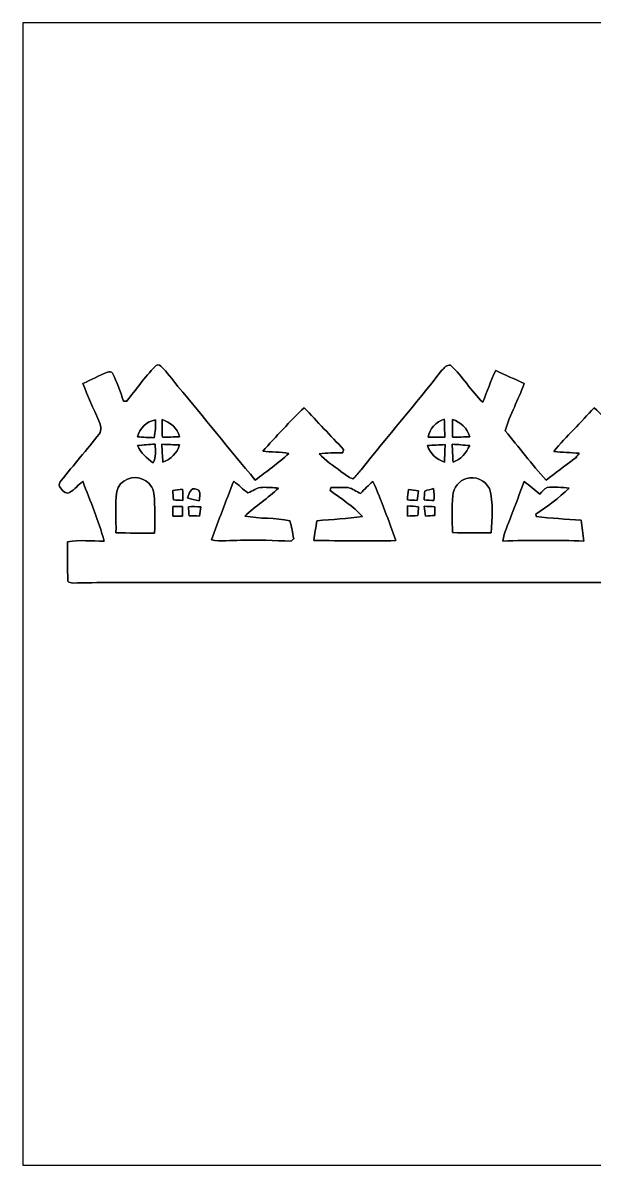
# Model space of a CAD drawing. Header units: centimetres. Extents: x -16.8 to 16.8, y -16.7 to 16.7.
# Drawn here: x -16.77 to -0.11, y -16.67 to 16.67 of the extents above; entities that cross this region are included whole.
import ezdxf

# ---------------------------------------------------------------- set-up
doc = ezdxf.new("R2010")
doc.units = ezdxf.units.CM
doc.header["$MEASUREMENT"] = 0
doc.layers.add('Layer 1', color=7, linetype='Continuous')

msp = doc.modelspace()

# ---------------------------------------------------------------- linework, layer by layer
at = {"layer": 'Layer 1', "color": 7}
for points, knots in [([(-16.77458, 16.66875), (-16.77458, 16.66875), (16.77458, 16.66875), (16.77458, 16.66875), (16.77458, 16.66875), (16.77458, 16.66875), (16.77458, -16.66875), (16.77458, -16.66875), (16.77458, -16.66875), (16.77458, -16.66875), (-16.77458, -16.66875), (-16.77458, -16.66875), (-16.77458, -16.66875), (-16.77458, -16.66875), (-16.77458, 16.66875), (-16.77458, 16.66875), (-16.77458, 16.66875), (-16.77458, 16.66875), (-16.77458, 16.66875), (-16.77458, 16.66875)], [0, 0, 0, 0, 0.16666667, 0.16666667, 0.16666667, 0.16666667, 0.33333333, 0.33333333, 0.33333333, 0.33333333, 0.5, 0.5, 0.5, 0.5, 0.66666667, 0.66666667, 0.66666667, 0.66666667, 1, 1, 1, 1]), ([(-12.91837, 6.63928), (-13.22282, 6.32707), (-13.47047, 5.96512), (-13.74563, 5.62786), (-13.74563, 5.62786), (-13.76821, 5.62892), (-13.81407, 5.63069), (-13.83665, 5.63139), (-13.83665, 5.63139), (-13.93649, 5.90585), (-14.03068, 6.18349), (-14.16226, 6.4449), (-14.16226, 6.4449), (-14.19084, 6.49429), (-14.26104, 6.49676), (-14.30831, 6.47347), (-14.30831, 6.47347), (-14.54997, 6.37328), (-14.78351, 6.25404), (-15.02057, 6.14362), (-15.02057, 6.14362), (-14.88581, 5.77215), (-14.71754, 5.41408), (-14.55808, 5.05248), (-14.55808, 5.05248), (-14.51151, 4.9336), (-14.46036, 4.78155), (-14.54644, 4.66901), (-14.54644, 4.66901), (-14.91192, 4.21252), (-15.2908, 3.76484), (-15.65769, 3.30835), (-15.65769, 3.30835), (-15.69332, 3.26037), (-15.73601, 3.19546), (-15.70567, 3.13443), (-15.70567, 3.13443), (-15.63335, 3.05012), (-15.54551, 2.89278), (-15.41392, 2.96228), (-15.41392, 2.96228), (-15.26681, 3.04765), (-15.15851, 3.18523), (-15.02481, 3.28895), (-15.02481, 3.28895), (-14.81526, 2.70969), (-14.55879, 2.14418), (-14.40568, 1.54623), (-14.40568, 1.54623), (-14.76022, 1.53494), (-15.12006, 1.59032), (-15.47178, 1.52506), (-15.47178, 1.52506), (-15.47107, 1.14229), (-15.48377, 0.75847), (-15.46013, 0.37536), (-15.46013, 0.37536), (-15.4238, 0.3369), (-15.37194, 0.31785), (-15.31938, 0.31997), (-15.31938, 0.31997), (-14.94614, 0.32279), (-14.5729, 0.33726), (-14.19931, 0.33549), (-14.19931, 0.33549), (-4.73322, 0.33479), (4.73322, 0.33514), (14.19931, 0.33549), (14.19931, 0.33549), (14.46354, 0.33373), (14.72882, 0.32456), (14.99341, 0.30656), (14.99341, 0.30656), (15.04668, 0.53728), (15.02727, 0.77505), (15.03504, 1.00965), (15.03504, 1.00965), (15.02939, 1.18286), (15.05479, 1.36102), (15.00576, 1.53), (15.00576, 1.53), (14.73553, 1.56281), (14.46142, 1.5427), (14.19084, 1.55222), (14.19084, 1.55222), (14.26316, 1.90465), (14.42014, 2.23202), (14.54009, 2.56963), (14.54009, 2.56963), (14.63252, 2.80141), (14.69919, 3.04518), (14.81843, 3.26566), (14.81843, 3.26566), (14.97401, 3.17218), (15.09818, 3.03001), (15.26081, 2.94816), (15.26081, 2.94816), (15.36876, 2.94675), (15.42838, 3.06952), (15.50141, 3.13196), (15.50141, 3.13196), (15.52469, 3.29036), (15.37899, 3.40007), (15.29786, 3.51437), (15.29786, 3.51437), (14.9419, 3.92148), (14.59936, 4.33987), (14.25963, 4.76003), (14.25963, 4.76003), (14.38804, 5.24404), (14.65262, 5.67655), (14.81561, 6.14821), (14.81561, 6.14821), (14.54044, 6.25934), (14.26916, 6.37928), (14.00634, 6.51616), (14.00634, 6.51616), (13.82677, 6.22935), (13.73646, 5.89809), (13.57595, 5.60141), (13.57595, 5.60141), (13.28349, 5.93407), (13.03479, 6.3052), (12.72399, 6.62164), (12.72399, 6.62164), (12.67213, 6.71054), (12.55148, 6.70066), (12.49892, 6.6227), (12.49892, 6.6227), (11.79407, 5.76333), (11.0938, 4.89973), (10.3886, 4.04036), (10.3886, 4.04036), (10.20163, 3.81423), (10.03547, 3.56553), (9.81922, 3.36656), (9.81922, 3.36656), (9.72079, 3.37503), (9.6393, 3.4357), (9.56416, 3.49391), (9.56416, 3.49391), (9.32004, 3.69041), (9.06639, 3.87491), (8.82262, 4.07106), (8.82262, 4.07106), (9.07062, 4.11374), (9.32215, 4.12821), (9.57333, 4.14443), (9.57333, 4.14443), (9.22902, 4.61857), (8.78099, 5.00698), (8.37812, 5.4296), (8.37812, 5.4296), (7.96819, 5.02144), (7.57132, 4.59952), (7.18961, 4.16525), (7.18961, 4.16525), (7.43197, 4.13914), (7.6768, 4.12997), (7.9188, 4.09822), (7.9188, 4.09822), (7.64999, 3.78672), (7.28204, 3.5874), (6.96877, 3.32528), (6.96877, 3.32528), (6.11082, 4.34234), (5.27579, 5.37916), (4.43618, 6.41138), (4.43618, 6.41138), (4.33987, 6.51298), (4.26191, 6.65692), (4.11445, 6.68902), (4.11445, 6.68902), (3.99027, 6.61282), (3.91125, 6.48476), (3.8167, 6.37822), (3.8167, 6.37822), (3.62126, 6.12634), (3.40995, 5.88716), (3.2198, 5.63104), (3.2198, 5.63104), (3.19722, 5.63069), (3.15242, 5.63033), (3.1302, 5.62998), (3.1302, 5.62998), (3.02401, 5.93337), (2.90689, 6.23358), (2.76895, 6.52427), (2.76895, 6.52427), (2.49273, 6.39833), (2.21827, 6.26921), (1.94063, 6.1468), (1.94063, 6.1468), (2.08986, 5.66984), (2.36396, 5.24228), (2.49837, 4.76038), (2.49837, 4.76038), (2.08703, 4.29084), (1.73143, 3.77331), (1.29787, 3.32317), (1.29787, 3.32317), (0.98107, 3.59586), (0.62512, 3.82094), (0.31821, 4.10422), (0.31821, 4.10422), (0.57856, 4.12679), (0.84032, 4.12891), (1.10031, 4.15678), (1.10031, 4.15678), (0.92604, 4.39491), (0.70344, 4.59176), (0.50447, 4.80836), (0.50447, 4.80836), (0.29669, 5.01579), (0.10724, 5.24192), (-0.11218, 5.43772), (-0.11218, 5.43772), (-0.49142, 5.00063), (-0.92428, 4.61151), (-1.28623, 4.15996), (-1.28623, 4.15996), (-1.03964, 4.13103), (-0.79128, 4.12715), (-0.54398, 4.10633), (-0.54398, 4.10633), (-0.58914, 4.04777), (-0.63218, 3.98533), (-0.6918, 3.94018), (-0.6918, 3.94018), (-0.96767, 3.73627), (-1.24742, 3.5373), (-1.51271, 3.31964), (-1.51271, 3.31964), (-1.92969, 3.78425), (-2.3054, 4.28519), (-2.70863, 4.76179), (-2.70863, 4.76179), (-2.56999, 5.24051), (-2.31316, 5.67443), (-2.15194, 6.14539), (-2.15194, 6.14539), (-2.4317, 6.26427), (-2.70404, 6.40009), (-2.98097, 6.52533), (-2.98097, 6.52533), (-3.12385, 6.223), (-3.23215, 5.90585), (-3.36127, 5.59753), (-3.36127, 5.59753), (-3.71122, 5.92243), (-3.94229, 6.35776), (-4.30107, 6.67561), (-4.30107, 6.67561), (-4.40902, 6.69819), (-4.48628, 6.5973), (-4.55119, 6.5278), (-4.55119, 6.5278), (-5.31742, 5.54531), (-6.13234, 4.60199), (-6.9088, 3.62761), (-6.9088, 3.62761), (-6.98712, 3.53836), (-7.05556, 3.43782), (-7.14975, 3.36374), (-7.14975, 3.36374), (-7.28521, 3.39654), (-7.3854, 3.50379), (-7.50006, 3.57576), (-7.50006, 3.57576), (-7.71208, 3.74579), (-7.94844, 3.89114), (-8.13223, 4.09363), (-8.13223, 4.09363), (-7.90399, 4.11515), (-7.67468, 4.12044), (-7.44573, 4.12327), (-7.44573, 4.12327), (-7.43867, 4.14655), (-7.42456, 4.19312), (-7.41786, 4.21605), (-7.41786, 4.21605), (-7.80203, 4.62104), (-8.18621, 5.02603), (-8.56474, 5.43595), (-8.56474, 5.43595), (-8.99195, 5.03555), (-9.3853, 4.59916), (-9.77794, 4.16489), (-9.77794, 4.16489), (-9.52465, 4.13914), (-9.26606, 4.15184), (-9.01594, 4.09822), (-9.01594, 4.09822), (-9.3285, 3.82341), (-9.66188, 3.57364), (-9.99561, 3.32564), (-9.99561, 3.32564), (-10.76184, 4.22416), (-11.48891, 5.15585), (-12.2495, 6.05931), (-12.2495, 6.05931), (-12.42095, 6.25334), (-12.55959, 6.477), (-12.75045, 6.65304), (-12.75045, 6.65304), (-12.79701, 6.70454), (-12.87745, 6.68937), (-12.91837, 6.63928)], [0, 0, 0, 0, 0.01282051, 0.01282051, 0.01282051, 0.01282051, 0.02564103, 0.02564103, 0.02564103, 0.02564103, 0.03846154, 0.03846154, 0.03846154, 0.03846154, 0.05128205, 0.05128205, 0.05128205, 0.05128205, 0.06410256, 0.06410256, 0.06410256, 0.06410256, 0.07692308, 0.07692308, 0.07692308, 0.07692308, 0.08974359, 0.08974359, 0.08974359, 0.08974359, 0.1025641, 0.1025641, 0.1025641, 0.1025641, 0.11538462, 0.11538462, 0.11538462, 0.11538462, 0.12820513, 0.12820513, 0.12820513, 0.12820513, 0.14102564, 0.14102564, 0.14102564, 0.14102564, 0.15384615, 0.15384615, 0.15384615, 0.15384615, 0.16666667, 0.16666667, 0.16666667, 0.16666667, 0.17948718, 0.17948718, 0.17948718, 0.17948718, 0.19230769, 0.19230769, 0.19230769, 0.19230769, 0.20512821, 0.20512821, 0.20512821, 0.20512821, 0.21794872, 0.21794872, 0.21794872, 0.21794872, 0.23076923, 0.23076923, 0.23076923, 0.23076923, 0.24358974, 0.24358974, 0.24358974, 0.24358974, 0.25641026, 0.25641026, 0.25641026, 0.25641026, 0.26923077, 0.26923077, 0.26923077, 0.26923077, 0.28205128, 0.28205128, 0.28205128, 0.28205128, 0.29487179, 0.29487179, 0.29487179, 0.29487179, 0.30769231, 0.30769231, 0.30769231, 0.30769231, 0.32051282, 0.32051282, 0.32051282, 0.32051282, 0.33333333, 0.33333333, 0.33333333, 0.33333333, 0.34615385, 0.34615385, 0.34615385, 0.34615385, 0.35897436, 0.35897436, 0.35897436, 0.35897436, 0.37179487, 0.37179487, 0.37179487, 0.37179487, 0.38461538, 0.38461538, 0.38461538, 0.38461538, 0.3974359, 0.3974359, 0.3974359, 0.3974359, 0.41025641, 0.41025641, 0.41025641, 0.41025641, 0.42307692, 0.42307692, 0.42307692, 0.42307692, 0.43589744, 0.43589744, 0.43589744, 0.43589744, 0.44871795, 0.44871795, 0.44871795, 0.44871795, 0.46153846, 0.46153846, 0.46153846, 0.46153846, 0.47435897, 0.47435897, 0.47435897, 0.47435897, 0.48717949, 0.48717949, 0.48717949, 0.48717949, 0.5, 0.5, 0.5, 0.5, 0.51282051, 0.51282051, 0.51282051, 0.51282051, 0.52564103, 0.52564103, 0.52564103, 0.52564103, 0.53846154, 0.53846154, 0.53846154, 0.53846154, 0.55128205, 0.55128205, 0.55128205, 0.55128205, 0.56410256, 0.56410256, 0.56410256, 0.56410256, 0.57692308, 0.57692308, 0.57692308, 0.57692308, 0.58974359, 0.58974359, 0.58974359, 0.58974359, 0.6025641, 0.6025641, 0.6025641, 0.6025641, 0.61538462, 0.61538462, 0.61538462, 0.61538462, 0.62820513, 0.62820513, 0.62820513, 0.62820513, 0.64102564, 0.64102564, 0.64102564, 0.64102564, 0.65384615, 0.65384615, 0.65384615, 0.65384615, 0.66666667, 0.66666667, 0.66666667, 0.66666667, 0.67948718, 0.67948718, 0.67948718, 0.67948718, 0.69230769, 0.69230769, 0.69230769, 0.69230769, 0.70512821, 0.70512821, 0.70512821, 0.70512821, 0.71794872, 0.71794872, 0.71794872, 0.71794872, 0.73076923, 0.73076923, 0.73076923, 0.73076923, 0.74358974, 0.74358974, 0.74358974, 0.74358974, 0.75641026, 0.75641026, 0.75641026, 0.75641026, 0.76923077, 0.76923077, 0.76923077, 0.76923077, 0.78205128, 0.78205128, 0.78205128, 0.78205128, 0.79487179, 0.79487179, 0.79487179, 0.79487179, 0.80769231, 0.80769231, 0.80769231, 0.80769231, 0.82051282, 0.82051282, 0.82051282, 0.82051282, 0.83333333, 0.83333333, 0.83333333, 0.83333333, 0.84615385, 0.84615385, 0.84615385, 0.84615385, 0.85897436, 0.85897436, 0.85897436, 0.85897436, 0.87179487, 0.87179487, 0.87179487, 0.87179487, 0.88461538, 0.88461538, 0.88461538, 0.88461538, 0.8974359, 0.8974359, 0.8974359, 0.8974359, 0.91025641, 0.91025641, 0.91025641, 0.91025641, 0.92307692, 0.92307692, 0.92307692, 0.92307692, 0.93589744, 0.93589744, 0.93589744, 0.93589744, 0.94871795, 0.94871795, 0.94871795, 0.94871795, 0.96153846, 0.96153846, 0.96153846, 0.96153846, 0.97435897, 0.97435897, 0.97435897, 0.97435897, 1, 1, 1, 1]), ([(-13.43448, 4.58611), (-13.37063, 4.84082), (-13.16637, 5.03696), (-12.90496, 5.08), (-12.90496, 5.08), (-12.89967, 4.90608), (-12.90708, 4.7311), (-12.94306, 4.56036), (-12.94306, 4.56036), (-13.10711, 4.56918), (-13.27079, 4.57447), (-13.43448, 4.58611)], [0, 0, 0, 0, 0.25, 0.25, 0.25, 0.25, 0.5, 0.5, 0.5, 0.5, 1, 1, 1, 1]), ([(-12.7127, 5.0927), (-12.48057, 5.00592), (-12.26079, 4.8447), (-12.20823, 4.58929), (-12.20823, 4.58929), (-12.37403, 4.58329), (-12.53984, 4.57694), (-12.70564, 4.57447), (-12.70564, 4.57447), (-12.70917, 4.74768), (-12.7127, 4.91984), (-12.7127, 5.0927)], [0, 0, 0, 0, 0.25, 0.25, 0.25, 0.25, 0.5, 0.5, 0.5, 0.5, 1, 1, 1, 1]), ([(-4.95194, 4.57306), (-4.91666, 4.82917), (-4.72228, 5.01968), (-4.48275, 5.10187), (-4.48275, 5.10187), (-4.47675, 4.92866), (-4.46934, 4.75474), (-4.46758, 4.58082), (-4.46758, 4.58082), (-4.6295, 4.57764), (-4.79072, 4.57447), (-4.95194, 4.57306)], [0, 0, 0, 0, 0.25, 0.25, 0.25, 0.25, 0.5, 0.5, 0.5, 0.5, 1, 1, 1, 1]), ([(-4.24674, 5.08988), (-3.99697, 5.0232), (-3.81706, 4.83306), (-3.73839, 4.59105), (-3.73839, 4.59105), (-3.9056, 4.58399), (-4.07211, 4.57729), (-4.23898, 4.57412), (-4.23898, 4.57412), (-4.24286, 4.74663), (-4.24639, 4.91808), (-4.24674, 5.08988)], [0, 0, 0, 0, 0.25, 0.25, 0.25, 0.25, 0.5, 0.5, 0.5, 0.5, 1, 1, 1, 1]), ([(-13.43237, 4.33035), (-13.26127, 4.3494), (-13.08982, 4.37092), (-12.91766, 4.37127), (-12.91766, 4.37127), (-12.89897, 4.18853), (-12.8905, 3.99591), (-12.97376, 3.82623), (-12.97376, 3.82623), (-13.16073, 3.96169), (-13.33359, 4.11656), (-13.43237, 4.33035)], [0, 0, 0, 0, 0.25, 0.25, 0.25, 0.25, 0.5, 0.5, 0.5, 0.5, 1, 1, 1, 1]), ([(-12.71976, 4.36809), (-12.54725, 4.36598), (-12.37474, 4.3561), (-12.20223, 4.34904), (-12.20223, 4.34904), (-12.27949, 4.11198), (-12.45094, 3.92959), (-12.69189, 3.84881), (-12.69189, 3.84881), (-12.70282, 4.02237), (-12.7127, 4.19488), (-12.71976, 4.36809)], [0, 0, 0, 0, 0.25, 0.25, 0.25, 0.25, 0.5, 0.5, 0.5, 0.5, 1, 1, 1, 1]), ([(-4.97276, 4.33282), (-4.80131, 4.34411), (-4.6288, 4.35292), (-4.45664, 4.36104), (-4.45664, 4.36104), (-4.4644, 4.19029), (-4.46758, 4.01814), (-4.47993, 3.84739), (-4.47993, 3.84739), (-4.70323, 3.931), (-4.90608, 4.09681), (-4.97276, 4.33282)], [0, 0, 0, 0, 0.25, 0.25, 0.25, 0.25, 0.5, 0.5, 0.5, 0.5, 1, 1, 1, 1]), ([(-4.25274, 4.37092), (-4.08199, 4.36316), (-3.91266, 4.34552), (-3.74191, 4.33035), (-3.74191, 4.33035), (-3.8481, 4.11939), (-3.98886, 3.92254), (-4.22698, 3.85198), (-4.22698, 3.85198), (-4.23721, 4.02519), (-4.24603, 4.1977), (-4.25274, 4.37092)], [0, 0, 0, 0, 0.25, 0.25, 0.25, 0.25, 0.5, 0.5, 0.5, 0.5, 1, 1, 1, 1]), ([(-14.03456, 2.99297), (-13.96683, 3.32916), (-13.53749, 3.50026), (-13.24681, 3.33375), (-13.24681, 3.33375), (-13.08594, 3.26319), (-12.97446, 3.10268), (-12.95012, 2.93088), (-12.95012, 2.93088), (-12.91237, 2.546), (-12.92825, 2.15865), (-12.93036, 1.77236), (-12.93036, 1.77236), (-13.30643, 1.77447), (-13.68249, 1.78259), (-14.05855, 1.78259), (-14.05855, 1.78259), (-14.04373, 2.18475), (-14.10123, 2.59468), (-14.03456, 2.99297)], [0, 0, 0, 0, 0.16666667, 0.16666667, 0.16666667, 0.16666667, 0.33333333, 0.33333333, 0.33333333, 0.33333333, 0.5, 0.5, 0.5, 0.5, 0.66666667, 0.66666667, 0.66666667, 0.66666667, 1, 1, 1, 1]), ([(-3.83223, 3.37538), (-3.58069, 3.45087), (-3.27801, 3.31329), (-3.16794, 3.07657), (-3.16794, 3.07657), (-3.03354, 2.65853), (-3.09774, 2.21333), (-3.11856, 1.78188), (-3.11856, 1.78188), (-3.49285, 1.78118), (-3.86715, 1.78153), (-4.24109, 1.7907), (-4.24109, 1.7907), (-4.25133, 2.15018), (-4.26579, 2.51072), (-4.23757, 2.86985), (-4.23757, 2.86985), (-4.21499, 3.09668), (-4.05624, 3.31364), (-3.83223, 3.37538)], [0, 0, 0, 0, 0.16666667, 0.16666667, 0.16666667, 0.16666667, 0.33333333, 0.33333333, 0.33333333, 0.33333333, 0.5, 0.5, 0.5, 0.5, 0.66666667, 0.66666667, 0.66666667, 0.66666667, 1, 1, 1, 1]), ([(-12.40367, 3.0226), (-12.30771, 3.03424), (-12.21105, 3.04447), (-12.11439, 3.05541), (-12.11439, 3.05541), (-12.11157, 2.94781), (-12.11121, 2.84021), (-12.11298, 2.73226), (-12.11298, 2.73226), (-12.20364, 2.73614), (-12.29431, 2.74038), (-12.38497, 2.74461), (-12.38497, 2.74461), (-12.39097, 2.83774), (-12.39732, 2.93017), (-12.40367, 3.0226)], [0, 0, 0, 0, 0.2, 0.2, 0.2, 0.2, 0.4, 0.4, 0.4, 0.4, 0.6, 0.6, 0.6, 0.6, 1, 1, 1, 1]), ([(-11.97116, 2.80423), (-11.91366, 2.91959), (-11.89778, 3.1436), (-11.69458, 3.05223), (-11.69458, 3.05223), (-11.56688, 3.0099), (-11.61556, 2.82222), (-11.63496, 2.71639), (-11.63496, 2.71639), (-11.74821, 2.74496), (-11.85968, 2.77142), (-11.97116, 2.80423)], [0, 0, 0, 0, 0.25, 0.25, 0.25, 0.25, 0.5, 0.5, 0.5, 0.5, 1, 1, 1, 1]), ([(-10.62249, 3.28824), (-10.47785, 3.18488), (-10.35897, 3.048), (-10.20833, 2.95275), (-10.20833, 2.95275), (-10.06404, 2.99685), (-9.95116, 3.12067), (-9.78817, 3.11221), (-9.78817, 3.11221), (-9.63048, 3.11609), (-9.47208, 3.10797), (-9.31474, 3.0921), (-9.31474, 3.0921), (-9.62237, 2.79612), (-9.98961, 2.57104), (-10.29688, 2.27471), (-10.29688, 2.27471), (-9.86543, 2.18581), (-9.40964, 2.23485), (-8.98454, 2.13148), (-8.98454, 2.13148), (-8.93092, 1.96356), (-8.9087, 1.78753), (-8.87448, 1.61466), (-8.87448, 1.61466), (-8.90058, 1.58962), (-8.92669, 1.56422), (-8.95244, 1.53882), (-8.95244, 1.53882), (-9.4428, 1.56422), (-9.93387, 1.58009), (-10.42494, 1.56633), (-10.42494, 1.56633), (-10.70857, 1.56845), (-10.99503, 1.52753), (-11.27619, 1.57903), (-11.27619, 1.57903), (-11.06205, 2.15018), (-10.85074, 2.72274), (-10.62249, 3.28824)], [0, 0, 0, 0, 0.09090909, 0.09090909, 0.09090909, 0.09090909, 0.18181818, 0.18181818, 0.18181818, 0.18181818, 0.27272727, 0.27272727, 0.27272727, 0.27272727, 0.36363636, 0.36363636, 0.36363636, 0.36363636, 0.45454545, 0.45454545, 0.45454545, 0.45454545, 0.54545455, 0.54545455, 0.54545455, 0.54545455, 0.63636364, 0.63636364, 0.63636364, 0.63636364, 0.72727273, 0.72727273, 0.72727273, 0.72727273, 0.81818182, 0.81818182, 0.81818182, 0.81818182, 1, 1, 1, 1]), ([(-6.92291, 2.93546), (-6.80861, 3.05788), (-6.69184, 3.17782), (-6.5659, 3.28789), (-6.5659, 3.28789), (-6.30696, 2.72591), (-6.11188, 2.13607), (-5.89315, 1.55751), (-5.89315, 1.55751), (-6.68973, 1.53776), (-7.48771, 1.55434), (-8.28428, 1.56175), (-8.28428, 1.56175), (-8.26629, 1.75577), (-8.22854, 1.94663), (-8.19609, 2.13854), (-8.19609, 2.13854), (-7.753, 2.17452), (-7.3085, 2.20028), (-6.86753, 2.25954), (-6.86753, 2.25954), (-7.14622, 2.55658), (-7.48383, 2.788), (-7.81509, 3.02119), (-7.81509, 3.02119), (-7.8105, 3.04236), (-7.80098, 3.08469), (-7.79604, 3.10586), (-7.79604, 3.10586), (-7.62635, 3.10374), (-7.45666, 3.11079), (-7.28698, 3.1048), (-7.28698, 3.1048), (-7.15363, 3.08046), (-7.04779, 2.98274), (-6.92291, 2.93546)], [0, 0, 0, 0, 0.1, 0.1, 0.1, 0.1, 0.2, 0.2, 0.2, 0.2, 0.3, 0.3, 0.3, 0.3, 0.4, 0.4, 0.4, 0.4, 0.5, 0.5, 0.5, 0.5, 0.6, 0.6, 0.6, 0.6, 0.7, 0.7, 0.7, 0.7, 0.8, 0.8, 0.8, 0.8, 1, 1, 1, 1]), ([(-5.52203, 3.04871), (-5.42643, 3.04094), (-5.32659, 3.02436), (-5.23064, 3.00743), (-5.23064, 3.00743), (-5.24475, 2.91536), (-5.25921, 2.82293), (-5.27368, 2.73085), (-5.27368, 2.73085), (-5.36928, 2.73579), (-5.46488, 2.74108), (-5.56013, 2.74673), (-5.56013, 2.74673), (-5.55131, 2.84903), (-5.55202, 2.95099), (-5.52203, 3.04871)], [0, 0, 0, 0, 0.2, 0.2, 0.2, 0.2, 0.4, 0.4, 0.4, 0.4, 0.6, 0.6, 0.6, 0.6, 1, 1, 1, 1]), ([(-5.04931, 3.00461), (-4.96676, 3.03389), (-4.88209, 3.05823), (-4.79566, 3.07728), (-4.79566, 3.07728), (-4.77802, 2.96192), (-4.77661, 2.8448), (-4.78684, 2.72803), (-4.78684, 2.72803), (-4.85704, 2.73297), (-4.99674, 2.74285), (-5.06695, 2.74779), (-5.06695, 2.74779), (-5.06518, 2.83422), (-5.05954, 2.91994), (-5.04931, 3.00461)], [0, 0, 0, 0, 0.2, 0.2, 0.2, 0.2, 0.4, 0.4, 0.4, 0.4, 0.6, 0.6, 0.6, 0.6, 1, 1, 1, 1]), ([(-2.15124, 3.28048), (-1.99637, 3.16442), (-1.84926, 3.03883), (-1.69968, 2.91677), (-1.69968, 2.91677), (-1.6323, 2.98485), (-1.57163, 3.06423), (-1.48343, 3.10656), (-1.48343, 3.10656), (-1.26965, 3.12879), (-1.05304, 3.11291), (-0.83961, 3.08645), (-0.83961, 3.08645), (-1.14088, 2.80776), (-1.46297, 2.54706), (-1.81328, 2.33186), (-1.81328, 2.33186), (-1.8101, 2.31316), (-1.80375, 2.27612), (-1.80058, 2.25743), (-1.80058, 2.25743), (-1.36596, 2.21509), (-0.93028, 2.18052), (-0.49424, 2.15265), (-0.49424, 2.15265), (-0.46426, 1.95051), (-0.43074, 1.74907), (-0.40958, 1.54552), (-0.40958, 1.54552), (-1.19909, 1.57021), (-1.98826, 1.5748), (-2.77742, 1.54411), (-2.77742, 1.54411), (-2.73262, 1.80058), (-2.62114, 2.038), (-2.52977, 2.28036), (-2.52977, 2.28036), (-2.40348, 2.61373), (-2.27824, 2.94746), (-2.15124, 3.28048)], [0, 0, 0, 0, 0.09090909, 0.09090909, 0.09090909, 0.09090909, 0.18181818, 0.18181818, 0.18181818, 0.18181818, 0.27272727, 0.27272727, 0.27272727, 0.27272727, 0.36363636, 0.36363636, 0.36363636, 0.36363636, 0.45454545, 0.45454545, 0.45454545, 0.45454545, 0.54545455, 0.54545455, 0.54545455, 0.54545455, 0.63636364, 0.63636364, 0.63636364, 0.63636364, 0.72727273, 0.72727273, 0.72727273, 0.72727273, 0.81818182, 0.81818182, 0.81818182, 0.81818182, 1, 1, 1, 1]), ([(-12.40014, 2.55764), (-12.3063, 2.55799), (-12.21211, 2.55799), (-12.11792, 2.55764), (-12.11792, 2.55764), (-12.11792, 2.4638), (-12.11792, 2.36961), (-12.11792, 2.27542), (-12.11792, 2.27542), (-12.21211, 2.27577), (-12.3063, 2.27577), (-12.40014, 2.27542), (-12.40014, 2.27542), (-12.40014, 2.36961), (-12.40014, 2.4638), (-12.40014, 2.55764)], [0, 0, 0, 0, 0.2, 0.2, 0.2, 0.2, 0.4, 0.4, 0.4, 0.4, 0.6, 0.6, 0.6, 0.6, 1, 1, 1, 1]), ([(-11.9447, 2.54847), (-11.82476, 2.55764), (-11.70481, 2.54988), (-11.58452, 2.54282), (-11.58452, 2.54282), (-11.59722, 2.45322), (-11.60992, 2.36326), (-11.62297, 2.27295), (-11.62297, 2.27295), (-11.72528, 2.28), (-11.82441, 2.27824), (-11.92565, 2.28424), (-11.92565, 2.28424), (-11.93059, 2.35021), (-11.94012, 2.4825), (-11.9447, 2.54847)], [0, 0, 0, 0, 0.2, 0.2, 0.2, 0.2, 0.4, 0.4, 0.4, 0.4, 0.6, 0.6, 0.6, 0.6, 1, 1, 1, 1]), ([(-5.55554, 2.56963), (-5.44795, 2.56787), (-5.34035, 2.56117), (-5.23381, 2.54459), (-5.23381, 2.54459), (-5.23804, 2.48073), (-5.24686, 2.35303), (-5.2511, 2.28918), (-5.2511, 2.28918), (-5.35411, 2.28459), (-5.4543, 2.27753), (-5.55625, 2.27224), (-5.55625, 2.27224), (-5.55625, 2.37173), (-5.5559, 2.47086), (-5.55554, 2.56963)], [0, 0, 0, 0, 0.2, 0.2, 0.2, 0.2, 0.4, 0.4, 0.4, 0.4, 0.6, 0.6, 0.6, 0.6, 1, 1, 1, 1]), ([(-5.0673, 2.56046), (-4.96746, 2.5594), (-4.86093, 2.55058), (-4.75933, 2.546), (-4.75933, 2.546), (-4.75968, 2.46204), (-4.75968, 2.37772), (-4.75897, 2.29306), (-4.75897, 2.29306), (-4.85069, 2.28635), (-4.94206, 2.2793), (-5.03308, 2.27154), (-5.03308, 2.27154), (-5.04543, 2.3682), (-5.05636, 2.46451), (-5.0673, 2.56046)], [0, 0, 0, 0, 0.2, 0.2, 0.2, 0.2, 0.4, 0.4, 0.4, 0.4, 0.6, 0.6, 0.6, 0.6, 1, 1, 1, 1])]:
    msp.add_open_spline(points, degree=3, knots=knots, dxfattribs=at)
at = {"layer": 'Layer 1', "color": 250}
for points, knots in [([(-12.91837, 6.63928), (-12.87745, 6.68937), (-12.79701, 6.70454), (-12.75045, 6.65304), (-12.75045, 6.65304), (-12.55959, 6.477), (-12.42095, 6.25334), (-12.2495, 6.05931), (-12.2495, 6.05931), (-11.48891, 5.15585), (-10.76184, 4.22416), (-9.99561, 3.32564), (-9.99561, 3.32564), (-9.66188, 3.57364), (-9.3285, 3.82341), (-9.01594, 4.09822), (-9.01594, 4.09822), (-9.26606, 4.15184), (-9.52465, 4.13914), (-9.77794, 4.16489), (-9.77794, 4.16489), (-9.3853, 4.59916), (-8.99195, 5.03555), (-8.56474, 5.43595), (-8.56474, 5.43595), (-8.18621, 5.02603), (-7.80203, 4.62104), (-7.41786, 4.21605), (-7.41786, 4.21605), (-7.42456, 4.19312), (-7.43867, 4.14655), (-7.44573, 4.12327), (-7.44573, 4.12327), (-7.67468, 4.12044), (-7.90399, 4.11515), (-8.13223, 4.09363), (-8.13223, 4.09363), (-7.94844, 3.89114), (-7.71208, 3.74579), (-7.50006, 3.57576), (-7.50006, 3.57576), (-7.3854, 3.50379), (-7.28521, 3.39654), (-7.14975, 3.36374), (-7.14975, 3.36374), (-7.05556, 3.43782), (-6.98712, 3.53836), (-6.9088, 3.62761), (-6.9088, 3.62761), (-6.13234, 4.60199), (-5.31742, 5.54531), (-4.55119, 6.5278), (-4.55119, 6.5278), (-4.48628, 6.5973), (-4.40902, 6.69819), (-4.30107, 6.67561), (-4.30107, 6.67561), (-3.94229, 6.35776), (-3.71122, 5.92243), (-3.36127, 5.59753), (-3.36127, 5.59753), (-3.23215, 5.90585), (-3.12385, 6.223), (-2.98097, 6.52533), (-2.98097, 6.52533), (-2.70404, 6.40009), (-2.4317, 6.26427), (-2.15194, 6.14539), (-2.15194, 6.14539), (-2.31316, 5.67443), (-2.56999, 5.24051), (-2.70863, 4.76179), (-2.70863, 4.76179), (-2.3054, 4.28519), (-1.92969, 3.78425), (-1.51271, 3.31964), (-1.51271, 3.31964), (-1.24742, 3.5373), (-0.96767, 3.73627), (-0.6918, 3.94018), (-0.6918, 3.94018), (-0.63218, 3.98533), (-0.58914, 4.04777), (-0.54398, 4.10633), (-0.54398, 4.10633), (-0.79128, 4.12715), (-1.03964, 4.13103), (-1.28623, 4.15996), (-1.28623, 4.15996), (-0.92428, 4.61151), (-0.49142, 5.00063), (-0.11218, 5.43772), (-0.11218, 5.43772), (0.10724, 5.24192), (0.29669, 5.01579), (0.50447, 4.80836), (0.50447, 4.80836), (0.70344, 4.59176), (0.92604, 4.39491), (1.10031, 4.15678), (1.10031, 4.15678), (0.84032, 4.12891), (0.57856, 4.12679), (0.31821, 4.10422), (0.31821, 4.10422), (0.62512, 3.82094), (0.98107, 3.59586), (1.29787, 3.32317), (1.29787, 3.32317), (1.73143, 3.77331), (2.08703, 4.29084), (2.49837, 4.76038), (2.49837, 4.76038), (2.36396, 5.24228), (2.08986, 5.66984), (1.94063, 6.1468), (1.94063, 6.1468), (2.21827, 6.26921), (2.49273, 6.39833), (2.76895, 6.52427), (2.76895, 6.52427), (2.90689, 6.23358), (3.02401, 5.93337), (3.1302, 5.62998), (3.1302, 5.62998), (3.15242, 5.63033), (3.19722, 5.63069), (3.2198, 5.63104), (3.2198, 5.63104), (3.40995, 5.88716), (3.62126, 6.12634), (3.8167, 6.37822), (3.8167, 6.37822), (3.91125, 6.48476), (3.99027, 6.61282), (4.11445, 6.68902), (4.11445, 6.68902), (4.26191, 6.65692), (4.33987, 6.51298), (4.43618, 6.41138), (4.43618, 6.41138), (5.27579, 5.37916), (6.11082, 4.34234), (6.96877, 3.32528), (6.96877, 3.32528), (7.28204, 3.5874), (7.64999, 3.78672), (7.9188, 4.09822), (7.9188, 4.09822), (7.6768, 4.12997), (7.43197, 4.13914), (7.18961, 4.16525), (7.18961, 4.16525), (7.57132, 4.59952), (7.96819, 5.02144), (8.37812, 5.4296), (8.37812, 5.4296), (8.78099, 5.00698), (9.22902, 4.61857), (9.57333, 4.14443), (9.57333, 4.14443), (9.32215, 4.12821), (9.07062, 4.11374), (8.82262, 4.07106), (8.82262, 4.07106), (9.06639, 3.87491), (9.32004, 3.69041), (9.56416, 3.49391), (9.56416, 3.49391), (9.6393, 3.4357), (9.72079, 3.37503), (9.81922, 3.36656), (9.81922, 3.36656), (10.03547, 3.56553), (10.20163, 3.81423), (10.3886, 4.04036), (10.3886, 4.04036), (11.0938, 4.89973), (11.79407, 5.76333), (12.49892, 6.6227), (12.49892, 6.6227), (12.55148, 6.70066), (12.67213, 6.71054), (12.72399, 6.62164), (12.72399, 6.62164), (13.03479, 6.3052), (13.28349, 5.93407), (13.57595, 5.60141), (13.57595, 5.60141), (13.73646, 5.89809), (13.82677, 6.22935), (14.00634, 6.51616), (14.00634, 6.51616), (14.26916, 6.37928), (14.54044, 6.25934), (14.81561, 6.14821), (14.81561, 6.14821), (14.65262, 5.67655), (14.38804, 5.24404), (14.25963, 4.76003), (14.25963, 4.76003), (14.59936, 4.33987), (14.9419, 3.92148), (15.29786, 3.51437), (15.29786, 3.51437), (15.37899, 3.40007), (15.52469, 3.29036), (15.50141, 3.13196), (15.50141, 3.13196), (15.42838, 3.06952), (15.36876, 2.94675), (15.26081, 2.94816), (15.26081, 2.94816), (15.09818, 3.03001), (14.97401, 3.17218), (14.81843, 3.26566), (14.81843, 3.26566), (14.69919, 3.04518), (14.63252, 2.80141), (14.54009, 2.56963), (14.54009, 2.56963), (14.42014, 2.23202), (14.26316, 1.90465), (14.19084, 1.55222), (14.19084, 1.55222), (14.46142, 1.5427), (14.73553, 1.56281), (15.00576, 1.53), (15.00576, 1.53), (15.05479, 1.36102), (15.02939, 1.18286), (15.03504, 1.00965), (15.03504, 1.00965), (15.02727, 0.77505), (15.04668, 0.53728), (14.99341, 0.30656), (14.99341, 0.30656), (14.72882, 0.32456), (14.46354, 0.33373), (14.19931, 0.33549), (14.19931, 0.33549), (4.73322, 0.33514), (-4.73322, 0.33479), (-14.19931, 0.33549), (-14.19931, 0.33549), (-14.5729, 0.33726), (-14.94614, 0.32279), (-15.31938, 0.31997), (-15.31938, 0.31997), (-15.37194, 0.31785), (-15.4238, 0.3369), (-15.46013, 0.37536), (-15.46013, 0.37536), (-15.48377, 0.75847), (-15.47107, 1.14229), (-15.47178, 1.52506), (-15.47178, 1.52506), (-15.12006, 1.59032), (-14.76022, 1.53494), (-14.40568, 1.54623), (-14.40568, 1.54623), (-14.55879, 2.14418), (-14.81526, 2.70969), (-15.02481, 3.28895), (-15.02481, 3.28895), (-15.15851, 3.18523), (-15.26681, 3.04765), (-15.41392, 2.96228), (-15.41392, 2.96228), (-15.54551, 2.89278), (-15.63335, 3.05012), (-15.70567, 3.13443), (-15.70567, 3.13443), (-15.73601, 3.19546), (-15.69332, 3.26037), (-15.65769, 3.30835), (-15.65769, 3.30835), (-15.2908, 3.76484), (-14.91192, 4.21252), (-14.54644, 4.66901), (-14.54644, 4.66901), (-14.46036, 4.78155), (-14.51151, 4.9336), (-14.55808, 5.05248), (-14.55808, 5.05248), (-14.71754, 5.41408), (-14.88581, 5.77215), (-15.02057, 6.14362), (-15.02057, 6.14362), (-14.78351, 6.25404), (-14.54997, 6.37328), (-14.30831, 6.47347), (-14.30831, 6.47347), (-14.26104, 6.49676), (-14.19084, 6.49429), (-14.16226, 6.4449), (-14.16226, 6.4449), (-14.03068, 6.18349), (-13.93649, 5.90585), (-13.83665, 5.63139), (-13.83665, 5.63139), (-13.81407, 5.63069), (-13.76821, 5.62892), (-13.74563, 5.62786), (-13.74563, 5.62786), (-13.47047, 5.96512), (-13.22282, 6.32707), (-12.91837, 6.63928), (-12.91837, 6.63928), (-12.91837, 6.63928), (-12.91837, 6.63928), (-12.91837, 6.63928)], [0, 0, 0, 0, 0.01265823, 0.01265823, 0.01265823, 0.01265823, 0.02531646, 0.02531646, 0.02531646, 0.02531646, 0.03797468, 0.03797468, 0.03797468, 0.03797468, 0.05063291, 0.05063291, 0.05063291, 0.05063291, 0.06329114, 0.06329114, 0.06329114, 0.06329114, 0.07594937, 0.07594937, 0.07594937, 0.07594937, 0.08860759, 0.08860759, 0.08860759, 0.08860759, 0.10126582, 0.10126582, 0.10126582, 0.10126582, 0.11392405, 0.11392405, 0.11392405, 0.11392405, 0.12658228, 0.12658228, 0.12658228, 0.12658228, 0.13924051, 0.13924051, 0.13924051, 0.13924051, 0.15189873, 0.15189873, 0.15189873, 0.15189873, 0.16455696, 0.16455696, 0.16455696, 0.16455696, 0.17721519, 0.17721519, 0.17721519, 0.17721519, 0.18987342, 0.18987342, 0.18987342, 0.18987342, 0.20253165, 0.20253165, 0.20253165, 0.20253165, 0.21518987, 0.21518987, 0.21518987, 0.21518987, 0.2278481, 0.2278481, 0.2278481, 0.2278481, 0.24050633, 0.24050633, 0.24050633, 0.24050633, 0.25316456, 0.25316456, 0.25316456, 0.25316456, 0.26582278, 0.26582278, 0.26582278, 0.26582278, 0.27848101, 0.27848101, 0.27848101, 0.27848101, 0.29113924, 0.29113924, 0.29113924, 0.29113924, 0.30379747, 0.30379747, 0.30379747, 0.30379747, 0.3164557, 0.3164557, 0.3164557, 0.3164557, 0.32911392, 0.32911392, 0.32911392, 0.32911392, 0.34177215, 0.34177215, 0.34177215, 0.34177215, 0.35443038, 0.35443038, 0.35443038, 0.35443038, 0.36708861, 0.36708861, 0.36708861, 0.36708861, 0.37974684, 0.37974684, 0.37974684, 0.37974684, 0.39240506, 0.39240506, 0.39240506, 0.39240506, 0.40506329, 0.40506329, 0.40506329, 0.40506329, 0.41772152, 0.41772152, 0.41772152, 0.41772152, 0.43037975, 0.43037975, 0.43037975, 0.43037975, 0.44303797, 0.44303797, 0.44303797, 0.44303797, 0.4556962, 0.4556962, 0.4556962, 0.4556962, 0.46835443, 0.46835443, 0.46835443, 0.46835443, 0.48101266, 0.48101266, 0.48101266, 0.48101266, 0.49367089, 0.49367089, 0.49367089, 0.49367089, 0.50632911, 0.50632911, 0.50632911, 0.50632911, 0.51898734, 0.51898734, 0.51898734, 0.51898734, 0.53164557, 0.53164557, 0.53164557, 0.53164557, 0.5443038, 0.5443038, 0.5443038, 0.5443038, 0.55696203, 0.55696203, 0.55696203, 0.55696203, 0.56962025, 0.56962025, 0.56962025, 0.56962025, 0.58227848, 0.58227848, 0.58227848, 0.58227848, 0.59493671, 0.59493671, 0.59493671, 0.59493671, 0.60759494, 0.60759494, 0.60759494, 0.60759494, 0.62025316, 0.62025316, 0.62025316, 0.62025316, 0.63291139, 0.63291139, 0.63291139, 0.63291139, 0.64556962, 0.64556962, 0.64556962, 0.64556962, 0.65822785, 0.65822785, 0.65822785, 0.65822785, 0.67088608, 0.67088608, 0.67088608, 0.67088608, 0.6835443, 0.6835443, 0.6835443, 0.6835443, 0.69620253, 0.69620253, 0.69620253, 0.69620253, 0.70886076, 0.70886076, 0.70886076, 0.70886076, 0.72151899, 0.72151899, 0.72151899, 0.72151899, 0.73417722, 0.73417722, 0.73417722, 0.73417722, 0.74683544, 0.74683544, 0.74683544, 0.74683544, 0.75949367, 0.75949367, 0.75949367, 0.75949367, 0.7721519, 0.7721519, 0.7721519, 0.7721519, 0.78481013, 0.78481013, 0.78481013, 0.78481013, 0.79746835, 0.79746835, 0.79746835, 0.79746835, 0.81012658, 0.81012658, 0.81012658, 0.81012658, 0.82278481, 0.82278481, 0.82278481, 0.82278481, 0.83544304, 0.83544304, 0.83544304, 0.83544304, 0.84810127, 0.84810127, 0.84810127, 0.84810127, 0.86075949, 0.86075949, 0.86075949, 0.86075949, 0.87341772, 0.87341772, 0.87341772, 0.87341772, 0.88607595, 0.88607595, 0.88607595, 0.88607595, 0.89873418, 0.89873418, 0.89873418, 0.89873418, 0.91139241, 0.91139241, 0.91139241, 0.91139241, 0.92405063, 0.92405063, 0.92405063, 0.92405063, 0.93670886, 0.93670886, 0.93670886, 0.93670886, 0.94936709, 0.94936709, 0.94936709, 0.94936709, 0.96202532, 0.96202532, 0.96202532, 0.96202532, 0.97468354, 0.97468354, 0.97468354, 0.97468354, 1, 1, 1, 1]), ([(-13.43448, 4.58611), (-13.27079, 4.57447), (-13.10711, 4.56918), (-12.94306, 4.56036), (-12.94306, 4.56036), (-12.90708, 4.7311), (-12.89967, 4.90608), (-12.90496, 5.08), (-12.90496, 5.08), (-13.16637, 5.03696), (-13.37063, 4.84082), (-13.43448, 4.58611), (-13.43448, 4.58611), (-13.43448, 4.58611), (-13.43448, 4.58611), (-13.43448, 4.58611)], [0, 0, 0, 0, 0.2, 0.2, 0.2, 0.2, 0.4, 0.4, 0.4, 0.4, 0.6, 0.6, 0.6, 0.6, 1, 1, 1, 1]), ([(-12.7127, 5.0927), (-12.7127, 4.91984), (-12.70917, 4.74768), (-12.70564, 4.57447), (-12.70564, 4.57447), (-12.53984, 4.57694), (-12.37403, 4.58329), (-12.20823, 4.58929), (-12.20823, 4.58929), (-12.26079, 4.8447), (-12.48057, 5.00592), (-12.7127, 5.0927), (-12.7127, 5.0927), (-12.7127, 5.0927), (-12.7127, 5.0927), (-12.7127, 5.0927)], [0, 0, 0, 0, 0.2, 0.2, 0.2, 0.2, 0.4, 0.4, 0.4, 0.4, 0.6, 0.6, 0.6, 0.6, 1, 1, 1, 1]), ([(-4.95194, 4.57306), (-4.79072, 4.57447), (-4.6295, 4.57764), (-4.46758, 4.58082), (-4.46758, 4.58082), (-4.46934, 4.75474), (-4.47675, 4.92866), (-4.48275, 5.10187), (-4.48275, 5.10187), (-4.72228, 5.01968), (-4.91666, 4.82917), (-4.95194, 4.57306), (-4.95194, 4.57306), (-4.95194, 4.57306), (-4.95194, 4.57306), (-4.95194, 4.57306)], [0, 0, 0, 0, 0.2, 0.2, 0.2, 0.2, 0.4, 0.4, 0.4, 0.4, 0.6, 0.6, 0.6, 0.6, 1, 1, 1, 1]), ([(-4.24674, 5.08988), (-4.24639, 4.91808), (-4.24286, 4.74663), (-4.23898, 4.57412), (-4.23898, 4.57412), (-4.07211, 4.57729), (-3.9056, 4.58399), (-3.73839, 4.59105), (-3.73839, 4.59105), (-3.81706, 4.83306), (-3.99697, 5.0232), (-4.24674, 5.08988), (-4.24674, 5.08988), (-4.24674, 5.08988), (-4.24674, 5.08988), (-4.24674, 5.08988)], [0, 0, 0, 0, 0.2, 0.2, 0.2, 0.2, 0.4, 0.4, 0.4, 0.4, 0.6, 0.6, 0.6, 0.6, 1, 1, 1, 1]), ([(-13.43237, 4.33035), (-13.33359, 4.11656), (-13.16073, 3.96169), (-12.97376, 3.82623), (-12.97376, 3.82623), (-12.8905, 3.99591), (-12.89897, 4.18853), (-12.91766, 4.37127), (-12.91766, 4.37127), (-13.08982, 4.37092), (-13.26127, 4.3494), (-13.43237, 4.33035), (-13.43237, 4.33035), (-13.43237, 4.33035), (-13.43237, 4.33035), (-13.43237, 4.33035)], [0, 0, 0, 0, 0.2, 0.2, 0.2, 0.2, 0.4, 0.4, 0.4, 0.4, 0.6, 0.6, 0.6, 0.6, 1, 1, 1, 1]), ([(-12.71976, 4.36809), (-12.7127, 4.19488), (-12.70282, 4.02237), (-12.69189, 3.84881), (-12.69189, 3.84881), (-12.45094, 3.92959), (-12.27949, 4.11198), (-12.20223, 4.34904), (-12.20223, 4.34904), (-12.37474, 4.3561), (-12.54725, 4.36598), (-12.71976, 4.36809), (-12.71976, 4.36809), (-12.71976, 4.36809), (-12.71976, 4.36809), (-12.71976, 4.36809)], [0, 0, 0, 0, 0.2, 0.2, 0.2, 0.2, 0.4, 0.4, 0.4, 0.4, 0.6, 0.6, 0.6, 0.6, 1, 1, 1, 1]), ([(-4.97276, 4.33282), (-4.90608, 4.09681), (-4.70323, 3.931), (-4.47993, 3.84739), (-4.47993, 3.84739), (-4.46758, 4.01814), (-4.4644, 4.19029), (-4.45664, 4.36104), (-4.45664, 4.36104), (-4.6288, 4.35292), (-4.80131, 4.34411), (-4.97276, 4.33282), (-4.97276, 4.33282), (-4.97276, 4.33282), (-4.97276, 4.33282), (-4.97276, 4.33282)], [0, 0, 0, 0, 0.2, 0.2, 0.2, 0.2, 0.4, 0.4, 0.4, 0.4, 0.6, 0.6, 0.6, 0.6, 1, 1, 1, 1]), ([(-4.25274, 4.37092), (-4.24603, 4.1977), (-4.23721, 4.02519), (-4.22698, 3.85198), (-4.22698, 3.85198), (-3.98886, 3.92254), (-3.8481, 4.11939), (-3.74191, 4.33035), (-3.74191, 4.33035), (-3.91266, 4.34552), (-4.08199, 4.36316), (-4.25274, 4.37092), (-4.25274, 4.37092), (-4.25274, 4.37092), (-4.25274, 4.37092), (-4.25274, 4.37092)], [0, 0, 0, 0, 0.2, 0.2, 0.2, 0.2, 0.4, 0.4, 0.4, 0.4, 0.6, 0.6, 0.6, 0.6, 1, 1, 1, 1]), ([(-14.03456, 2.99297), (-14.10123, 2.59468), (-14.04373, 2.18475), (-14.05855, 1.78259), (-14.05855, 1.78259), (-13.68249, 1.78259), (-13.30643, 1.77447), (-12.93036, 1.77236), (-12.93036, 1.77236), (-12.92825, 2.15865), (-12.91237, 2.546), (-12.95012, 2.93088), (-12.95012, 2.93088), (-12.97446, 3.10268), (-13.08594, 3.26319), (-13.24681, 3.33375), (-13.24681, 3.33375), (-13.53749, 3.50026), (-13.96683, 3.32916), (-14.03456, 2.99297), (-14.03456, 2.99297), (-14.03456, 2.99297), (-14.03456, 2.99297), (-14.03456, 2.99297)], [0, 0, 0, 0, 0.14285714, 0.14285714, 0.14285714, 0.14285714, 0.28571429, 0.28571429, 0.28571429, 0.28571429, 0.42857143, 0.42857143, 0.42857143, 0.42857143, 0.57142857, 0.57142857, 0.57142857, 0.57142857, 0.71428571, 0.71428571, 0.71428571, 0.71428571, 1, 1, 1, 1]), ([(-3.83223, 3.37538), (-4.05624, 3.31364), (-4.21499, 3.09668), (-4.23757, 2.86985), (-4.23757, 2.86985), (-4.26579, 2.51072), (-4.25133, 2.15018), (-4.24109, 1.7907), (-4.24109, 1.7907), (-3.86715, 1.78153), (-3.49285, 1.78118), (-3.11856, 1.78188), (-3.11856, 1.78188), (-3.09774, 2.21333), (-3.03354, 2.65853), (-3.16794, 3.07657), (-3.16794, 3.07657), (-3.27801, 3.31329), (-3.58069, 3.45087), (-3.83223, 3.37538), (-3.83223, 3.37538), (-3.83223, 3.37538), (-3.83223, 3.37538), (-3.83223, 3.37538)], [0, 0, 0, 0, 0.14285714, 0.14285714, 0.14285714, 0.14285714, 0.28571429, 0.28571429, 0.28571429, 0.28571429, 0.42857143, 0.42857143, 0.42857143, 0.42857143, 0.57142857, 0.57142857, 0.57142857, 0.57142857, 0.71428571, 0.71428571, 0.71428571, 0.71428571, 1, 1, 1, 1]), ([(-12.40367, 3.0226), (-12.39732, 2.93017), (-12.39097, 2.83774), (-12.38497, 2.74461), (-12.38497, 2.74461), (-12.29431, 2.74038), (-12.20364, 2.73614), (-12.11298, 2.73226), (-12.11298, 2.73226), (-12.11121, 2.84021), (-12.11157, 2.94781), (-12.11439, 3.05541), (-12.11439, 3.05541), (-12.21105, 3.04447), (-12.30771, 3.03424), (-12.40367, 3.0226), (-12.40367, 3.0226), (-12.40367, 3.0226), (-12.40367, 3.0226), (-12.40367, 3.0226)], [0, 0, 0, 0, 0.16666667, 0.16666667, 0.16666667, 0.16666667, 0.33333333, 0.33333333, 0.33333333, 0.33333333, 0.5, 0.5, 0.5, 0.5, 0.66666667, 0.66666667, 0.66666667, 0.66666667, 1, 1, 1, 1]), ([(-11.97116, 2.80423), (-11.85968, 2.77142), (-11.74821, 2.74496), (-11.63496, 2.71639), (-11.63496, 2.71639), (-11.61556, 2.82222), (-11.56688, 3.0099), (-11.69458, 3.05223), (-11.69458, 3.05223), (-11.89778, 3.1436), (-11.91366, 2.91959), (-11.97116, 2.80423), (-11.97116, 2.80423), (-11.97116, 2.80423), (-11.97116, 2.80423), (-11.97116, 2.80423)], [0, 0, 0, 0, 0.2, 0.2, 0.2, 0.2, 0.4, 0.4, 0.4, 0.4, 0.6, 0.6, 0.6, 0.6, 1, 1, 1, 1]), ([(-10.62249, 3.28824), (-10.85074, 2.72274), (-11.06205, 2.15018), (-11.27619, 1.57903), (-11.27619, 1.57903), (-10.99503, 1.52753), (-10.70857, 1.56845), (-10.42494, 1.56633), (-10.42494, 1.56633), (-9.93387, 1.58009), (-9.4428, 1.56422), (-8.95244, 1.53882), (-8.95244, 1.53882), (-8.92669, 1.56422), (-8.90058, 1.58962), (-8.87448, 1.61466), (-8.87448, 1.61466), (-8.9087, 1.78753), (-8.93092, 1.96356), (-8.98454, 2.13148), (-8.98454, 2.13148), (-9.40964, 2.23485), (-9.86543, 2.18581), (-10.29688, 2.27471), (-10.29688, 2.27471), (-9.98961, 2.57104), (-9.62237, 2.79612), (-9.31474, 3.0921), (-9.31474, 3.0921), (-9.47208, 3.10797), (-9.63048, 3.11609), (-9.78817, 3.11221), (-9.78817, 3.11221), (-9.95116, 3.12067), (-10.06404, 2.99685), (-10.20833, 2.95275), (-10.20833, 2.95275), (-10.35897, 3.048), (-10.47785, 3.18488), (-10.62249, 3.28824), (-10.62249, 3.28824), (-10.62249, 3.28824), (-10.62249, 3.28824), (-10.62249, 3.28824)], [0, 0, 0, 0, 0.08333333, 0.08333333, 0.08333333, 0.08333333, 0.16666667, 0.16666667, 0.16666667, 0.16666667, 0.25, 0.25, 0.25, 0.25, 0.33333333, 0.33333333, 0.33333333, 0.33333333, 0.41666667, 0.41666667, 0.41666667, 0.41666667, 0.5, 0.5, 0.5, 0.5, 0.58333333, 0.58333333, 0.58333333, 0.58333333, 0.66666667, 0.66666667, 0.66666667, 0.66666667, 0.75, 0.75, 0.75, 0.75, 0.83333333, 0.83333333, 0.83333333, 0.83333333, 1, 1, 1, 1]), ([(-6.92291, 2.93546), (-7.04779, 2.98274), (-7.15363, 3.08046), (-7.28698, 3.1048), (-7.28698, 3.1048), (-7.45666, 3.11079), (-7.62635, 3.10374), (-7.79604, 3.10586), (-7.79604, 3.10586), (-7.80098, 3.08469), (-7.8105, 3.04236), (-7.81509, 3.02119), (-7.81509, 3.02119), (-7.48383, 2.788), (-7.14622, 2.55658), (-6.86753, 2.25954), (-6.86753, 2.25954), (-7.3085, 2.20028), (-7.753, 2.17452), (-8.19609, 2.13854), (-8.19609, 2.13854), (-8.22854, 1.94663), (-8.26629, 1.75577), (-8.28428, 1.56175), (-8.28428, 1.56175), (-7.48771, 1.55434), (-6.68973, 1.53776), (-5.89315, 1.55751), (-5.89315, 1.55751), (-6.11188, 2.13607), (-6.30696, 2.72591), (-6.5659, 3.28789), (-6.5659, 3.28789), (-6.69184, 3.17782), (-6.80861, 3.05788), (-6.92291, 2.93546), (-6.92291, 2.93546), (-6.92291, 2.93546), (-6.92291, 2.93546), (-6.92291, 2.93546)], [0, 0, 0, 0, 0.09090909, 0.09090909, 0.09090909, 0.09090909, 0.18181818, 0.18181818, 0.18181818, 0.18181818, 0.27272727, 0.27272727, 0.27272727, 0.27272727, 0.36363636, 0.36363636, 0.36363636, 0.36363636, 0.45454545, 0.45454545, 0.45454545, 0.45454545, 0.54545455, 0.54545455, 0.54545455, 0.54545455, 0.63636364, 0.63636364, 0.63636364, 0.63636364, 0.72727273, 0.72727273, 0.72727273, 0.72727273, 0.81818182, 0.81818182, 0.81818182, 0.81818182, 1, 1, 1, 1]), ([(-5.52203, 3.04871), (-5.55202, 2.95099), (-5.55131, 2.84903), (-5.56013, 2.74673), (-5.56013, 2.74673), (-5.46488, 2.74108), (-5.36928, 2.73579), (-5.27368, 2.73085), (-5.27368, 2.73085), (-5.25921, 2.82293), (-5.24475, 2.91536), (-5.23064, 3.00743), (-5.23064, 3.00743), (-5.32659, 3.02436), (-5.42643, 3.04094), (-5.52203, 3.04871), (-5.52203, 3.04871), (-5.52203, 3.04871), (-5.52203, 3.04871), (-5.52203, 3.04871)], [0, 0, 0, 0, 0.16666667, 0.16666667, 0.16666667, 0.16666667, 0.33333333, 0.33333333, 0.33333333, 0.33333333, 0.5, 0.5, 0.5, 0.5, 0.66666667, 0.66666667, 0.66666667, 0.66666667, 1, 1, 1, 1]), ([(-5.04931, 3.00461), (-5.05954, 2.91994), (-5.06518, 2.83422), (-5.06695, 2.74779), (-5.06695, 2.74779), (-4.99674, 2.74285), (-4.85704, 2.73297), (-4.78684, 2.72803), (-4.78684, 2.72803), (-4.77661, 2.8448), (-4.77802, 2.96192), (-4.79566, 3.07728), (-4.79566, 3.07728), (-4.88209, 3.05823), (-4.96676, 3.03389), (-5.04931, 3.00461), (-5.04931, 3.00461), (-5.04931, 3.00461), (-5.04931, 3.00461), (-5.04931, 3.00461)], [0, 0, 0, 0, 0.16666667, 0.16666667, 0.16666667, 0.16666667, 0.33333333, 0.33333333, 0.33333333, 0.33333333, 0.5, 0.5, 0.5, 0.5, 0.66666667, 0.66666667, 0.66666667, 0.66666667, 1, 1, 1, 1]), ([(-2.15124, 3.28048), (-2.27824, 2.94746), (-2.40348, 2.61373), (-2.52977, 2.28036), (-2.52977, 2.28036), (-2.62114, 2.038), (-2.73262, 1.80058), (-2.77742, 1.54411), (-2.77742, 1.54411), (-1.98826, 1.5748), (-1.19909, 1.57021), (-0.40958, 1.54552), (-0.40958, 1.54552), (-0.43074, 1.74907), (-0.46426, 1.95051), (-0.49424, 2.15265), (-0.49424, 2.15265), (-0.93028, 2.18052), (-1.36596, 2.21509), (-1.80058, 2.25743), (-1.80058, 2.25743), (-1.80375, 2.27612), (-1.8101, 2.31316), (-1.81328, 2.33186), (-1.81328, 2.33186), (-1.46297, 2.54706), (-1.14088, 2.80776), (-0.83961, 3.08645), (-0.83961, 3.08645), (-1.05304, 3.11291), (-1.26965, 3.12879), (-1.48343, 3.10656), (-1.48343, 3.10656), (-1.57163, 3.06423), (-1.6323, 2.98485), (-1.69968, 2.91677), (-1.69968, 2.91677), (-1.84926, 3.03883), (-1.99637, 3.16442), (-2.15124, 3.28048), (-2.15124, 3.28048), (-2.15124, 3.28048), (-2.15124, 3.28048), (-2.15124, 3.28048)], [0, 0, 0, 0, 0.08333333, 0.08333333, 0.08333333, 0.08333333, 0.16666667, 0.16666667, 0.16666667, 0.16666667, 0.25, 0.25, 0.25, 0.25, 0.33333333, 0.33333333, 0.33333333, 0.33333333, 0.41666667, 0.41666667, 0.41666667, 0.41666667, 0.5, 0.5, 0.5, 0.5, 0.58333333, 0.58333333, 0.58333333, 0.58333333, 0.66666667, 0.66666667, 0.66666667, 0.66666667, 0.75, 0.75, 0.75, 0.75, 0.83333333, 0.83333333, 0.83333333, 0.83333333, 1, 1, 1, 1]), ([(-12.40014, 2.55764), (-12.40014, 2.4638), (-12.40014, 2.36961), (-12.40014, 2.27542), (-12.40014, 2.27542), (-12.3063, 2.27577), (-12.21211, 2.27577), (-12.11792, 2.27542), (-12.11792, 2.27542), (-12.11792, 2.36961), (-12.11792, 2.4638), (-12.11792, 2.55764), (-12.11792, 2.55764), (-12.21211, 2.55799), (-12.3063, 2.55799), (-12.40014, 2.55764), (-12.40014, 2.55764), (-12.40014, 2.55764), (-12.40014, 2.55764), (-12.40014, 2.55764)], [0, 0, 0, 0, 0.16666667, 0.16666667, 0.16666667, 0.16666667, 0.33333333, 0.33333333, 0.33333333, 0.33333333, 0.5, 0.5, 0.5, 0.5, 0.66666667, 0.66666667, 0.66666667, 0.66666667, 1, 1, 1, 1]), ([(-11.9447, 2.54847), (-11.94012, 2.4825), (-11.93059, 2.35021), (-11.92565, 2.28424), (-11.92565, 2.28424), (-11.82441, 2.27824), (-11.72528, 2.28), (-11.62297, 2.27295), (-11.62297, 2.27295), (-11.60992, 2.36326), (-11.59722, 2.45322), (-11.58452, 2.54282), (-11.58452, 2.54282), (-11.70481, 2.54988), (-11.82476, 2.55764), (-11.9447, 2.54847), (-11.9447, 2.54847), (-11.9447, 2.54847), (-11.9447, 2.54847), (-11.9447, 2.54847)], [0, 0, 0, 0, 0.16666667, 0.16666667, 0.16666667, 0.16666667, 0.33333333, 0.33333333, 0.33333333, 0.33333333, 0.5, 0.5, 0.5, 0.5, 0.66666667, 0.66666667, 0.66666667, 0.66666667, 1, 1, 1, 1]), ([(-5.55554, 2.56963), (-5.5559, 2.47086), (-5.55625, 2.37173), (-5.55625, 2.27224), (-5.55625, 2.27224), (-5.4543, 2.27753), (-5.35411, 2.28459), (-5.2511, 2.28918), (-5.2511, 2.28918), (-5.24686, 2.35303), (-5.23804, 2.48073), (-5.23381, 2.54459), (-5.23381, 2.54459), (-5.34035, 2.56117), (-5.44795, 2.56787), (-5.55554, 2.56963), (-5.55554, 2.56963), (-5.55554, 2.56963), (-5.55554, 2.56963), (-5.55554, 2.56963)], [0, 0, 0, 0, 0.16666667, 0.16666667, 0.16666667, 0.16666667, 0.33333333, 0.33333333, 0.33333333, 0.33333333, 0.5, 0.5, 0.5, 0.5, 0.66666667, 0.66666667, 0.66666667, 0.66666667, 1, 1, 1, 1]), ([(-5.0673, 2.56046), (-5.05636, 2.46451), (-5.04543, 2.3682), (-5.03308, 2.27154), (-5.03308, 2.27154), (-4.94206, 2.2793), (-4.85069, 2.28635), (-4.75897, 2.29306), (-4.75897, 2.29306), (-4.75968, 2.37772), (-4.75968, 2.46204), (-4.75933, 2.546), (-4.75933, 2.546), (-4.86093, 2.55058), (-4.96746, 2.5594), (-5.0673, 2.56046), (-5.0673, 2.56046), (-5.0673, 2.56046), (-5.0673, 2.56046), (-5.0673, 2.56046)], [0, 0, 0, 0, 0.16666667, 0.16666667, 0.16666667, 0.16666667, 0.33333333, 0.33333333, 0.33333333, 0.33333333, 0.5, 0.5, 0.5, 0.5, 0.66666667, 0.66666667, 0.66666667, 0.66666667, 1, 1, 1, 1])]:
    msp.add_open_spline(points, degree=3, knots=knots, dxfattribs=at)

doc.saveas('drawing.dxf')
